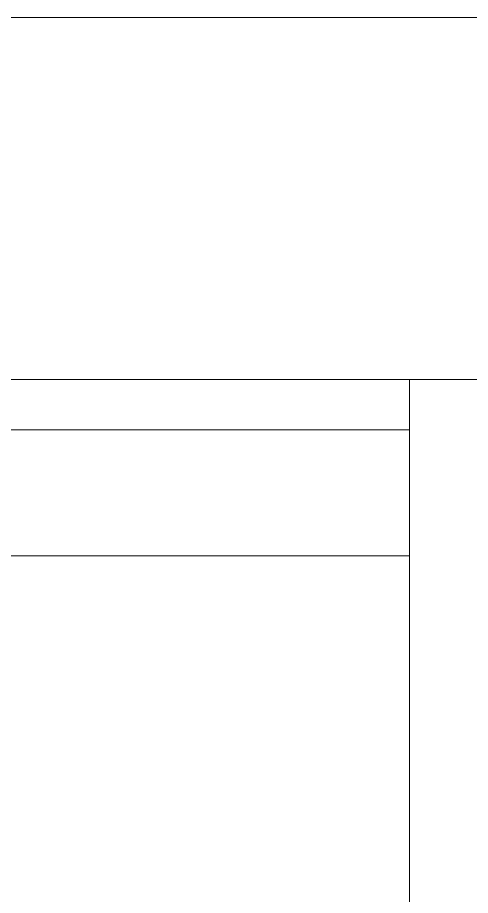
# Model space of a CAD drawing. Extents: x 65572 to 72871, y 30718 to 33858.
# Drawn here: x 67091.13 to 67100.13, y 32327.22 to 32344.66 of the extents above; entities that cross this region are included whole.
import ezdxf

# ---------------------------------------------------------------- set-up
doc = ezdxf.new("R2010")
doc.units = 0
doc.header["$LTSCALE"] = 0.5
doc.header["$MEASUREMENT"] = 0
doc.layers.add('Layout', color=154, linetype='CONTINUOUS', lineweight=5)
doc.layers.add('Viewed', color=150, linetype='CONTINUOUS', lineweight=9)

msp = doc.modelspace()

# ---------------------------------------------------------------- linework, layer by layer
at = {"layer": 'Layout', "linetype": 'ByBlock'}
msp.add_line((67098.920078, 32337.468035), (67098.920078, 32323.252135), dxfattribs=at)
msp.add_line((67098.920078, 32337.468035), (67098.920078, 32323.252135), dxfattribs=at)
at = {"layer": 'Viewed', "linetype": 'ByBlock'}
for p, q in [((67179.870078, 32344.661055), (67069.629214, 32344.661055)), ((67086.458646, 32337.468035), (67175.620078, 32337.468035)), ((67098.920078, 32336.468035), (67086.458646, 32336.468035)), ((67098.920078, 32336.468035), (67086.458646, 32336.468035)), ((67098.920078, 32333.968035), (67086.458646, 32333.968035)), ((67098.920078, 32333.968035), (67086.458646, 32333.968035))]:
    msp.add_line(p, q, dxfattribs=at)

doc.saveas('drawing.dxf')
